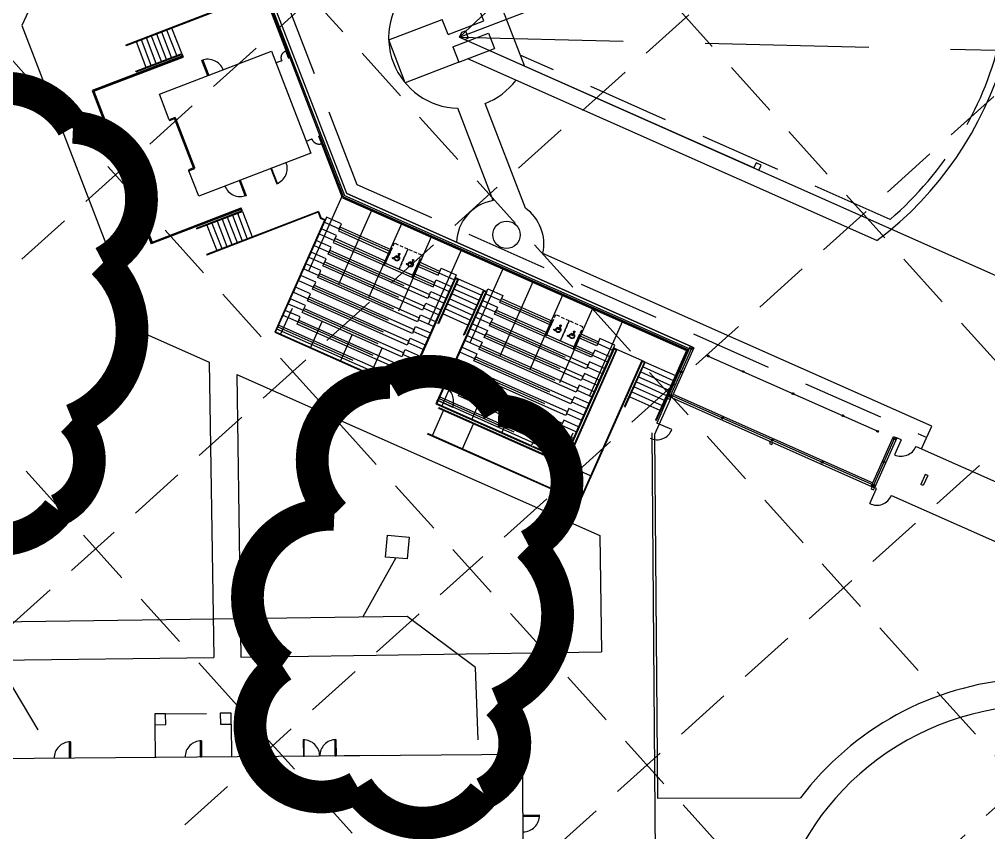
# Model space of a CAD drawing. Header units: inches. Extents: x 5194 to 8721, y 2249 to 5862.
# Drawn here: x 7343.6 to 7521.2, y 3776.1 to 3925.2 of the extents above; entities that cross this region are included whole.
import ezdxf

# ---------------------------------------------------------------- set-up
doc = ezdxf.new("R2010")
doc.units = ezdxf.units.IN
doc.header["$LTSCALE"] = 60
doc.header["$MEASUREMENT"] = 0
for name, pattern in [('03139 BASE$0$Dashed', [0.75, 0.5, -0.25]), ('03139 BASE$0$HIDDEN', [0.375, 0.25, -0.125]), ('03139 BASE$0$HIDDEN2', [0.1875, 0.125, -0.0625]), ('DASHED2', [0.375, 0.25, -0.125]), ('HIDDEN', [0.375, 0.25, -0.125])]:
    doc.linetypes.add(name, pattern=pattern)
for name, color, linetype in [('03139 BASE$0$A-CURB', 7, 'Continuous'), ('03139 BASE$0$A-Wall-Abov', 8, '03139 BASE$0$HIDDEN2'), ('03139 BASE$0$A1-FLOR-OUTLINE', 7, 'Continuous'), ('03139 BASE$0$A1HCSPACE', 8, '03139 BASE$0$HIDDEN'), ('03139 BASE$0$A1PRK-SYM', 7, 'Continuous'), ('03139 BASE$0$A1RISERS', 7, 'Continuous'), ('03139 BASE$0$A1SEATS', 8, 'Continuous'), ('03139 BASE$0$A2ROOF-DS', 7, '03139 BASE$0$HIDDEN'), ('03139 BASE$0$AS-FENCE', 7, 'FENCELINE1'), ('03139 BASE$0$AS-FIELD-LINE-BB', 253, '03139 BASE$0$Dashed'), ('03139 BASE$0$AS-GATE', 7, 'Continuous'), ('03139 BASE$0$AS-INFIELD', 8, 'Continuous'), ('03139 BASE$0$AS-SIDEWALK', 7, 'Continuous'), ('03139 BASE$0$AS-STRINGER', 7, '03139 BASE$0$HIDDEN'), ('03139 BASE$0$CCURB', 7, 'Continuous'), ('03139 BASE$0$CWALK', 7, 'Continuous'), ('03139 BASE$0$DOORSWINGS', 7, 'Continuous'), ('03139 BASE$0$DUGOUT', 7, 'Continuous'), ('03139 BASE$0$pinlet', 7, 'Continuous'), ('03139 BASE$0$STRUCTURAL', 8, 'Continuous'), ('03139 BASE$0$WALL', 7, 'Continuous'), ('BASE', 7, 'Continuous'), ('grid', 254, 'HIDDEN'), ('Pstm', 7, 'Continuous')]:
    doc.layers.add(name, color=color, linetype=linetype)
doc.linetypes.add('FENCELINE1', pattern='A,0.25,-0.1,[133,ltypeshp.shx,S=0.1,R=0,X=-0.1,Y=0],-0.1,1', length=1.45)

# ---------------------------------------------------------------- blocks, each defined once
blk = doc.blocks.new('03139 BASE$0$HANDISYM')
at = {"color": 0}
for p, q in [((0.19, 0.54), (0.18, 0.62)), ((0.25, 0.42), (0.2, 0.9)), ((0.57, 0.42), (0.25, 0.42)), ((0.28, 0.82), (0.3, 0.62)), ((0.54, 0.62), (0.3, 0.62)), ((0.54, 0.55), (0.3, 0.55)), ((0.3, 0.55), (0.31, 0.49)), ((0.61, 0.49), (0.31, 0.49)), ((0.54, 0.55), (0.54, 0.62)), ((0.7, 0.08), (0.57, 0.42)), ((0.61, 0.17), (0.58, 0.27)), ((0.74, 0.17), (0.61, 0.49)), ((0.87, 0.14), (0.7, 0.08)), ((0.84, 0.21), (0.74, 0.17)), ((0.87, 0.14), (0.84, 0.21))]:
    blk.add_line(p, q, dxfattribs=at)
for centre, radius, start, end in [((0.33, 0.33), 0.326, 116.1872, 332.1153), ((0.33, 0.33), 0.256, 122.4297, 347.4422), ((0.29, 0.91), 0.0887, 263.0201, 184.9956)]:
    blk.add_arc(centre, radius, start, end, dxfattribs=at)
blk = doc.blocks.new('03139 BASE$0$WBWC')
at = {"layer": '03139 BASE$0$A1SEATS', "linetype": '03139 BASE$0$HIDDEN2'}
for p, q in [((-33, 0), (0, 0)), ((-33, -48), (-33, 0)), ((0, 0), (0, -48)), ((0, -48), (-33, -48))]:
    blk.add_line(p, q, dxfattribs=at)
at = {"layer": '03139 BASE$0$A1PRK-SYM', "xscale": 18, "yscale": 18, "zscale": 18}
blk.add_blockref('03139 BASE$0$HANDISYM', (-25, -34), dxfattribs=at)

msp = doc.modelspace()

# ---------------------------------------------------------------- linework, layer by layer
at = {"layer": '03139 BASE$0$A-CURB'}
for points in [[(7500.64, 3839.19), (7500.29, 3839.34)], [(7503.37, 3837.94), (7545.99, 3819.04), (7550.05, 3828.18)]]:
    msp.add_lwpolyline(points, dxfattribs=at)
at = {"layer": '03139 BASE$0$A-Wall-Abov'}
for p, q in [((7370.4, 3797.91, 0.67), (7380.4, 3797.99, 0.67)), ((7368.42, 3795.89, 0.67), (7368.47, 3789.89, 0.67)), ((7382.42, 3796.01, 0.67), (7382.47, 3790.01, 0.67))]:
    msp.add_line(p, q, dxfattribs=at)
msp.add_lwpolyline([(7410.13, 3790.23), (7403.13, 3790.17)], dxfattribs=at)
at = {"layer": '03139 BASE$0$A1-FLOR-OUTLINE'}
msp.add_lwpolyline([(7369.26, 3911.45), (7389.8, 3919.35), (7396.98, 3900.69), (7376.45, 3892.79), (7374.65, 3897.45), (7375.74, 3897.87), (7372.15, 3907.2), (7371.06, 3906.79)], close=True, dxfattribs=at)
at = {"layer": '03139 BASE$0$A1-FLOR-OUTLINE', "elevation": 0.67}
for points in [[(7370.42, 3795.91), (7370.4, 3797.91), (7368.4, 3797.89), (7368.42, 3795.89)], [(7370.42, 3795.91), (7370.4, 3797.91), (7368.4, 3797.89), (7368.42, 3795.89)], [(7382.42, 3796.01), (7382.4, 3798.01), (7380.4, 3797.99), (7380.42, 3795.99)], [(7339.44, 3711.65), (7343.6, 3711.69), (7343.59, 3712.85), (7351.59, 3712.92), (7351.6, 3711.75), (7404.77, 3712.18), (7404.71, 3718.85), (7411.71, 3718.91), (7411.77, 3712.24), (7436.43, 3712.44), (7435.8, 3790.44), (7338.8, 3789.65)]]:
    msp.add_lwpolyline(points, close=True, dxfattribs=at)
at = {"layer": '03139 BASE$0$A1RISERS'}
for p, q in [((7383.54, 3928.31), (7363.12, 3920.46)), ((7383.7, 3928.24), (7363.17, 3920.34)), ((7388.63, 3929.34), (7392.97, 3918.05)), ((7388.77, 3929.34), (7393.09, 3918.1)), ((7403.01, 3892.68), (7388.9, 3929.33)), ((7372.43, 3918.55), (7370.63, 3923.21)), ((7373.36, 3918.9), (7371.56, 3923.57)), ((7367.76, 3916.75), (7365.97, 3921.42)), ((7368.69, 3917.11), (7366.9, 3921.78)), ((7369.63, 3917.47), (7367.83, 3922.13)), ((7370.56, 3917.83), (7368.76, 3922.49)), ((7371.49, 3918.19), (7369.7, 3922.85)), ((7363.17, 3920.34), (7363.12, 3920.46)), ((7366.83, 3916.39), (7365.03, 3921.06)), ((7373.39, 3918.47), (7356.94, 3912.14)), ((7373.44, 3918.35), (7357.11, 3912.07)), ((7357.27, 3912), (7373.6, 3918.28)), ((7364.96, 3915.67), (7373.36, 3918.9)), ((7365.01, 3915.56), (7373.29, 3918.74)), ((7373.29, 3918.74), (7373.44, 3918.35)), ((7373.36, 3918.9), (7373.6, 3918.28)), ((7392.97, 3918.05), (7393.21, 3918.14)), ((7392.97, 3918.05), (7393.21, 3918.14)), ((7365.01, 3915.56), (7364.96, 3915.67)), ((7356.94, 3912.14), (7367.77, 3884.02)), ((7357.11, 3912.07), (7367.84, 3884.18)), ((7357.27, 3912), (7367.91, 3884.34)), ((7398.47, 3903.78), (7398.7, 3903.87)), ((7398.47, 3903.78), (7398.7, 3903.87)), ((7402.81, 3892.49), (7398.47, 3903.78)), ((7402.91, 3892.59), (7398.58, 3903.83)), ((7402.81, 3892.49), (7465.83, 3864.5)), ((7402.91, 3892.59), (7466, 3864.56)), ((7403.01, 3892.68), (7466.05, 3864.67)), ((7384.22, 3890.34), (7367.77, 3884.02)), ((7384.17, 3890.46), (7367.84, 3884.18)), ((7367.91, 3884.34), (7384.24, 3890.62)), ((7376.04, 3886.89), (7384.32, 3890.07)), ((7376.08, 3886.77), (7384.48, 3890)), ((7398.41, 3890), (7377.88, 3882.1)), ((7398.34, 3889.84), (7377.92, 3881.99)), ((7382.62, 3889.28), (7384.41, 3884.62)), ((7383.55, 3889.64), (7385.34, 3884.98)), ((7384.32, 3890.07), (7384.17, 3890.46)), ((7384.48, 3890), (7384.24, 3890.62)), ((7384.48, 3890), (7386.28, 3885.33)), ((7398.34, 3889.84), (7398.79, 3888.67)), ((7398.41, 3890), (7398.89, 3888.77)), ((7377.95, 3887.49), (7379.75, 3882.82)), ((7378.88, 3887.85), (7380.68, 3883.18)), ((7379.82, 3888.21), (7381.61, 3883.54)), ((7380.75, 3888.56), (7382.54, 3883.9)), ((7381.68, 3888.92), (7383.48, 3884.26)), ((7399.5, 3888.36), (7390.39, 3867.83)), ((7399.8, 3888.72), (7390.55, 3867.89)), ((7399.5, 3888.36), (7398.79, 3888.67)), ((7399.67, 3888.42), (7398.89, 3888.77)), ((7376.04, 3886.89), (7376.08, 3886.77)), ((7377.88, 3882.1), (7377.92, 3881.99)), ((7410.59, 3880.37), (7411.54, 3882.51)), ((7410.64, 3880.49), (7411.59, 3882.62)), ((7415.67, 3878.26), (7410.64, 3880.49)), ((7415.67, 3878.26), (7410.64, 3880.49)), ((7416.57, 3880.27), (7415.62, 3878.14)), ((7415.65, 3878.22), (7416.7, 3880.58)), ((7416.62, 3880.39), (7415.67, 3878.26)), ((7410.49, 3880.15), (7415.52, 3877.91)), ((7423.43, 3877.86), (7414.31, 3857.34)), ((7423.49, 3877.7), (7414.38, 3857.17)), ((7423.87, 3877.53), (7420.27, 3869.42)), ((7424.04, 3877.59), (7420.39, 3869.37)), ((7424.04, 3877.59), (7423.43, 3877.86)), ((7423.87, 3877.53), (7423.49, 3877.7)), ((7428.61, 3875.56), (7424.04, 3877.59)), ((7429.05, 3875.23), (7419.93, 3854.7)), ((7429.22, 3875.29), (7420.1, 3854.77)), ((7427.8, 3873.73), (7423.23, 3875.76)), ((7428.2, 3874.65), (7423.63, 3876.68)), ((7428.61, 3875.56), (7424.95, 3867.34)), ((7428.67, 3875.4), (7425.07, 3867.29)), ((7428.61, 3875.56), (7429.22, 3875.29)), ((7428.67, 3875.4), (7429.05, 3875.23)), ((7426.98, 3871.91), (7422.42, 3873.94)), ((7427.39, 3872.82), (7422.82, 3874.85)), ((7426.17, 3870.08), (7421.6, 3872.11)), ((7426.58, 3870.99), (7422.01, 3873.02)), ((7425.77, 3869.16), (7421.2, 3871.19)), ((7390.55, 3867.89), (7414.31, 3857.34)), ((7420.39, 3869.37), (7420.27, 3869.42)), ((7440.19, 3867.36), (7441.14, 3869.49)), ((7390.39, 3867.83), (7414.38, 3857.17)), ((7425.07, 3867.29), (7424.95, 3867.34)), ((7440.04, 3867.02), (7445.07, 3864.79)), ((7445.22, 3865.13), (7440.19, 3867.36)), ((7445.22, 3865.13), (7440.19, 3867.36)), ((7446.12, 3867.15), (7445.17, 3865.01)), ((7445.2, 3865.09), (7446.25, 3867.45)), ((7446.17, 3867.26), (7445.22, 3865.13)), ((7452.48, 3864.96), (7443.37, 3844.43)), ((7452.55, 3864.79), (7443.43, 3844.27)), ((7452.93, 3864.62), (7443.64, 3843.72)), ((7453.09, 3864.68), (7443.7, 3843.55)), ((7453.09, 3864.68), (7452.48, 3864.96)), ((7453.09, 3864.68), (7452.48, 3864.96)), ((7452.93, 3864.62), (7452.55, 3864.79)), ((7457.66, 3862.65), (7453.09, 3864.68)), ((7465.83, 3864.5), (7460.15, 3851.7)), ((7466.05, 3864.67), (7460.26, 3851.65)), ((7457.66, 3862.65), (7446.24, 3836.95)), ((7458.27, 3862.38), (7457.66, 3862.65)), ((7458.27, 3862.38), (7457.66, 3862.65)), ((7457.73, 3862.49), (7446.31, 3836.79)), ((7454.5, 3854.21), (7458.11, 3862.32)), ((7454.62, 3854.16), (7458.27, 3862.38)), ((7458.11, 3862.32), (7457.73, 3862.49)), ((7457.87, 3861.47), (7463.39, 3859.01)), ((7458.27, 3862.38), (7463.8, 3859.93)), ((7457.05, 3859.64), (7462.58, 3857.19)), ((7457.46, 3860.56), (7462.99, 3858.1)), ((7456.24, 3857.81), (7461.77, 3855.36)), ((7456.65, 3858.73), (7462.18, 3856.27)), ((7455.43, 3855.99), (7460.96, 3853.53)), ((7455.84, 3856.9), (7461.36, 3854.44)), ((7419.93, 3854.7), (7443.43, 3844.27)), ((7420.1, 3854.77), (7437.45, 3847.06)), ((7420.4, 3853.9), (7420.45, 3854.02)), ((7420.4, 3853.9), (7443.7, 3843.55)), ((7420.45, 3854.02), (7443.64, 3843.72)), ((7454.5, 3854.21), (7454.62, 3854.16)), ((7419.28, 3848.93), (7421.31, 3853.5)), ((7424.77, 3846.49), (7426.8, 3851.06)), ((7460.15, 3851.7), (7460.26, 3851.65)), ((7418.32, 3849.22), (7446.31, 3836.79)), ((7418.37, 3849.33), (7446.24, 3836.95)), ((7437.69, 3846.95), (7443.37, 3844.43)), ((7443.7, 3843.55), (7441.67, 3838.98)), ((7448.27, 3841.52), (7443.7, 3843.55))]:
    msp.add_line(p, q, dxfattribs=at)
at = {"layer": '03139 BASE$0$A1RISERS', "linetype": '03139 BASE$0$HIDDEN'}
for p, q in [((7402.22, 3886.78), (7411.59, 3882.62)), ((7401.28, 3884.65), (7410.64, 3880.49)), ((7400.33, 3882.52), (7418.61, 3874.4)), ((7399.38, 3880.38), (7417.66, 3872.26)), ((7416.62, 3880.39), (7420.5, 3878.66)), ((7398.44, 3878.25), (7416.71, 3870.13)), ((7415.67, 3878.26), (7419.55, 3876.53)), ((7397.49, 3876.12), (7415.77, 3868)), ((7396.54, 3873.99), (7414.82, 3865.87)), ((7431.77, 3873.65), (7441.14, 3869.49)), ((7395.59, 3871.86), (7413.87, 3863.74)), ((7430.83, 3871.52), (7440.19, 3867.36)), ((7394.65, 3869.72), (7412.92, 3861.6)), ((7390.96, 3868.81), (7414.72, 3858.25)), ((7429.88, 3869.39), (7447.66, 3861.49)), ((7428.93, 3867.26), (7446.71, 3859.36)), ((7446.17, 3867.26), (7449.56, 3865.75)), ((7427.98, 3865.13), (7445.77, 3857.23)), ((7445.22, 3865.13), (7448.61, 3863.62)), ((7427.04, 3862.99), (7444.82, 3855.09)), ((7426.09, 3860.86), (7443.87, 3852.96)), ((7425.14, 3858.73), (7442.92, 3850.83)), ((7420.51, 3855.68), (7443.77, 3845.35)), ((7424.19, 3856.6), (7441.98, 3848.7))]:
    msp.add_line(p, q, dxfattribs=at)
at = {"layer": '03139 BASE$0$A1RISERS', "flags": 128}
for points in [[(7399.89, 3888.91), (7399.48, 3888), (7402.22, 3886.78), (7402.63, 3887.7)], [(7398.94, 3886.78), (7398.54, 3885.87), (7401.28, 3884.65), (7401.68, 3885.56)], [(7397.99, 3884.65), (7397.59, 3883.74), (7400.33, 3882.52), (7400.74, 3883.43)], [(7397.05, 3882.52), (7396.64, 3881.6), (7399.38, 3880.38), (7399.79, 3881.3)], [(7396.1, 3880.38), (7395.69, 3879.47), (7398.44, 3878.25), (7398.84, 3879.17)], [(7423.65, 3878.36), (7423.24, 3877.44), (7420.5, 3878.66), (7420.91, 3879.58)], [(7395.15, 3878.25), (7394.75, 3877.34), (7397.49, 3876.12), (7397.89, 3877.03)], [(7422.7, 3876.23), (7422.3, 3875.31), (7419.55, 3876.53), (7419.96, 3877.44)], [(7394.21, 3876.12), (7393.8, 3875.21), (7396.54, 3873.99), (7396.95, 3874.9)], [(7421.76, 3874.09), (7421.35, 3873.18), (7418.61, 3874.4), (7419.01, 3875.31)], [(7432.18, 3874.57), (7431.77, 3873.65), (7429.03, 3874.87), (7429.44, 3875.79)], [(7393.26, 3873.99), (7392.85, 3873.07), (7395.59, 3871.86), (7396, 3872.77)], [(7420.81, 3871.96), (7420.4, 3871.05), (7417.66, 3872.26), (7418.07, 3873.18)], [(7431.23, 3872.44), (7430.83, 3871.52), (7428.08, 3872.74), (7428.49, 3873.65)], [(7392.31, 3871.85), (7391.9, 3870.94), (7394.65, 3869.72), (7395.05, 3870.64)], [(7430.28, 3870.3), (7429.88, 3869.39), (7427.14, 3870.61), (7427.54, 3871.52)], [(7419.86, 3869.83), (7419.45, 3868.91), (7416.71, 3870.13), (7417.12, 3871.05)], [(7418.91, 3867.7), (7418.51, 3866.78), (7415.77, 3868), (7416.17, 3868.91)], [(7429.34, 3868.17), (7428.93, 3867.26), (7426.19, 3868.48), (7426.6, 3869.39)], [(7417.97, 3865.56), (7417.56, 3864.65), (7414.82, 3865.87), (7415.22, 3866.78)], [(7428.39, 3866.04), (7427.98, 3865.13), (7425.24, 3866.34), (7425.65, 3867.26)], [(7449.96, 3866.67), (7449.56, 3865.75), (7452.3, 3864.54), (7452.7, 3865.45)], [(7417.02, 3863.43), (7416.61, 3862.52), (7413.87, 3863.74), (7414.28, 3864.65)], [(7427.44, 3863.91), (7427.04, 3862.99), (7424.3, 3864.21), (7424.7, 3865.12)], [(7449.01, 3864.54), (7448.61, 3863.62), (7451.35, 3862.4), (7451.76, 3863.32)], [(7416.07, 3861.3), (7415.67, 3860.38), (7412.92, 3861.6), (7413.33, 3862.52)], [(7426.5, 3861.77), (7426.09, 3860.86), (7423.35, 3862.08), (7423.75, 3862.99)], [(7425.55, 3859.64), (7425.14, 3858.73), (7422.4, 3859.95), (7422.81, 3860.86)], [(7448.07, 3862.4), (7447.66, 3861.49), (7450.4, 3860.27), (7450.81, 3861.19)], [(7447.12, 3860.27), (7446.71, 3859.36), (7449.46, 3858.14), (7449.86, 3859.05)], [(7424.6, 3857.51), (7424.19, 3856.6), (7421.45, 3857.81), (7421.86, 3858.73)], [(7446.17, 3858.14), (7445.77, 3857.23), (7448.51, 3856.01), (7448.91, 3856.92)], [(7445.23, 3856.01), (7444.82, 3855.09), (7447.56, 3853.87), (7447.97, 3854.79)], [(7444.28, 3853.87), (7443.87, 3852.96), (7446.61, 3851.74), (7447.02, 3852.66)], [(7443.33, 3851.74), (7442.92, 3850.83), (7445.67, 3849.61), (7446.07, 3850.52)], [(7442.38, 3849.61), (7441.98, 3848.7), (7444.72, 3847.48), (7445.12, 3848.39)]]:
    msp.add_lwpolyline(points, close=True, dxfattribs=at)
at = {"layer": '03139 BASE$0$A1SEATS', "flags": 128}
for points in [[(7402.38, 3887.12), (7402.06, 3886.4), (7411.42, 3882.24), (7411.74, 3882.96)], [(7401.43, 3884.99), (7401.11, 3884.27), (7410.47, 3880.11), (7410.8, 3880.83)], [(7418.76, 3874.74), (7418.44, 3874.02), (7400.16, 3882.14), (7400.48, 3882.86)], [(7417.81, 3872.61), (7417.49, 3871.88), (7399.21, 3880), (7399.54, 3880.73)], [(7416.77, 3880.73), (7416.45, 3880.01), (7420.33, 3878.28), (7420.65, 3879)], [(7416.87, 3870.48), (7416.54, 3869.75), (7398.27, 3877.87), (7398.59, 3878.6)], [(7415.82, 3878.6), (7415.5, 3877.87), (7419.39, 3876.15), (7419.71, 3876.87)], [(7415.92, 3868.34), (7415.6, 3867.62), (7397.32, 3875.74), (7397.64, 3876.46)], [(7414.97, 3866.21), (7414.65, 3865.49), (7396.37, 3873.61), (7396.69, 3874.33)], [(7414.02, 3864.08), (7413.7, 3863.35), (7395.42, 3871.47), (7395.75, 3872.2)], [(7413.08, 3861.95), (7412.75, 3861.22), (7394.48, 3869.34), (7394.8, 3870.07)], [(7447.81, 3861.83), (7447.49, 3861.11), (7429.71, 3869.01), (7430.03, 3869.73)], [(7414.87, 3858.6), (7414.55, 3857.87), (7390.79, 3868.43), (7391.11, 3869.15)], [(7446.87, 3859.7), (7446.54, 3858.98), (7428.76, 3866.88), (7429.08, 3867.6)], [(7449.71, 3866.1), (7449.39, 3865.37), (7446, 3866.88), (7446.32, 3867.6)], [(7445.92, 3857.57), (7445.6, 3856.84), (7427.81, 3864.74), (7428.14, 3865.47)], [(7448.76, 3863.96), (7448.44, 3863.24), (7445.05, 3864.75), (7445.37, 3865.47)], [(7444.97, 3855.44), (7444.65, 3854.71), (7426.87, 3862.61), (7427.19, 3863.34)], [(7444.02, 3853.3), (7443.7, 3852.58), (7425.92, 3860.48), (7426.24, 3861.2)], [(7443.08, 3851.17), (7442.76, 3850.45), (7424.97, 3858.35), (7425.29, 3859.07)], [(7443.92, 3845.69), (7443.6, 3844.96), (7420.34, 3855.3), (7420.66, 3856.02)], [(7442.13, 3849.04), (7441.81, 3848.31), (7424.03, 3856.21), (7424.35, 3856.94)]]:
    msp.add_lwpolyline(points, close=True, dxfattribs=at)
at = {"layer": '03139 BASE$0$A1SEATS'}
for points in [[(7431.6, 3873.27), (7431.93, 3874), (7441.29, 3869.84), (7440.97, 3869.11)], [(7430.66, 3871.14), (7430.98, 3871.86), (7440.34, 3867.7), (7440.02, 3866.98)]]:
    msp.add_lwpolyline(points, close=True, dxfattribs=at)
at = {"layer": '03139 BASE$0$A1SEATS', "flags": 128}
for points in [[(7446.32, 3867.6), (7449.71, 3866.1)], [(7445.37, 3865.47), (7448.76, 3863.96)]]:
    msp.add_lwpolyline(points, dxfattribs=at)
at = {"layer": '03139 BASE$0$A2ROOF-DS'}
for points in [[(7462.98, 3855.92), (7462.52, 3856.12), (7462.35, 3855.74), (7462.81, 3855.54)], [(7481.63, 3847.63), (7481.18, 3847.83), (7481.01, 3847.45), (7481.47, 3847.25)], [(7500.29, 3839.34), (7499.84, 3839.54), (7499.67, 3839.16), (7500.12, 3838.96)]]:
    msp.add_lwpolyline(points, close=True, dxfattribs=at)
at = {"layer": '03139 BASE$0$AS-FENCE', "ltscale": 0.25}
for p, q in [((7403.2, 3892.87), (7389.17, 3929.33)), ((7466.38, 3864.8), (7403.2, 3892.87)), ((7462.35, 3855.74), (7460.38, 3851.19)), ((7462.35, 3855.74), (7462.19, 3855.4)), ((7459.46, 3849.37), (7460.11, 3769.45)), ((7507.89, 3846.9), (7565.89, 3821.14))]:
    msp.add_line(p, q, dxfattribs=at)
at = {"layer": '03139 BASE$0$AS-FENCE', "linetype": 'Continuous', "ltscale": 0.25}
for p, q in [((7463.13, 3849.99), (7460.37, 3851.19)), ((7505.15, 3848.12), (7503.93, 3845.38)), ((7499.4, 3836.45), (7500.64, 3839.19))]:
    msp.add_line(p, q, dxfattribs=at)
at = {"layer": '03139 BASE$0$AS-FENCE', "ltscale": 0.25}
for points in [[(7391.61, 3917.6), (7390.62, 3917.21)], [(7397.15, 3903.21), (7396.16, 3902.83)]]:
    msp.add_lwpolyline(points, dxfattribs=at)
at = {"layer": '03139 BASE$0$AS-FENCE', "linetype": 'Continuous', "ltscale": 0.25}
for centre, radius, start, end in [((7460.46, 3850.98), 2.84, 243.1745, 339.8014), ((7505.15, 3848.12), 3, 246.0463, 336.0873), ((7500.72, 3838.97), 2.84, 242.2912, 338.9181)]:
    msp.add_arc(centre, radius, start, end, dxfattribs=at)
at = {"layer": '03139 BASE$0$AS-FIELD-LINE-BB'}
for q in [(7573.13, 4062.98), (7630.22, 3916.92)]:
    msp.add_line((7424.26, 3921.9), q, dxfattribs=at)
at = {"layer": '03139 BASE$0$AS-FIELD-LINE-BB', "linetype": 'Continuous'}
msp.add_line((7424.26, 3921.9), (7621.19, 3997.67), dxfattribs=at)
at = {"layer": '03139 BASE$0$AS-GATE', "linetype": '03139 BASE$0$HIDDEN2'}
for p, q in [((7392.91, 3918.16), (7392.43, 3919.41)), ((7398.49, 3903.66), (7398.97, 3902.41))]:
    msp.add_line(p, q, dxfattribs=at)
for points in [[(7414.36, 3857.91), (7411.85, 3859.03, -0.350199), (7415.81, 3860.55, -0.350199)], [(7421.48, 3858.03, -0.350199), (7423, 3854.07), (7420.49, 3855.19)]]:
    msp.add_lwpolyline(points, format="xyb", dxfattribs=at)
for centre, radius in [((7391.61, 3917.6), 0.0625), ((7393.01, 3918.13), 0.0625), ((7398.55, 3903.75), 0.0625), ((7397.15, 3903.21), 0.0625), ((7414.59, 3857.81), 0.0833), ((7420.26, 3855.29), 0.0833)]:
    msp.add_circle(centre, radius, dxfattribs=at)
at = {"layer": '03139 BASE$0$AS-GATE', "linetype": '03139 BASE$0$HIDDEN2', "extrusion": (0, 0, -1)}
msp.add_ellipse((7392.91, 3918.16), major_axis=(0.07, 1.33), ratio=1, start_param=4.293811, end_param=5.8944, dxfattribs=at)
at = {"layer": '03139 BASE$0$AS-GATE', "linetype": '03139 BASE$0$HIDDEN2'}
msp.add_ellipse((7398.49, 3903.66), major_axis=(0.943, -0.942), ratio=1, start_param=4.293811, end_param=5.8944, dxfattribs=at)
at = {"layer": '03139 BASE$0$AS-INFIELD', "linetype": 'Continuous'}
for p, q in [((7429.54, 3933.78), (7436.14, 3916.62)), ((7425.18, 3921.49), (7424.26, 3921.9)), ((7478.18, 3897.95), (7429.7, 3919.48)), ((7500.73, 3884.65), (7425.74, 3917.96)), ((7430.43, 3891.96), (7423.91, 3908.91)), ((7436.31, 3890.59), (7428.93, 3909.77)), ((7478.59, 3898.86), (7478.18, 3897.95)), ((7479.5, 3898.45), (7478.59, 3898.86)), ((7479.1, 3897.54), (7479.5, 3898.45)), ((7478.18, 3897.95), (7479.1, 3897.54)), ((7510.78, 3850.64), (7439.5, 3882.3))]:
    msp.add_line(p, q, dxfattribs=at)
at = {"layer": '03139 BASE$0$AS-INFIELD'}
for p, q in [((7428.69, 3924.9), (7427.61, 3927.7)), ((7411.27, 3921.41), (7421.08, 3925.19)), ((7422.16, 3922.39), (7421.08, 3925.19)), ((7422.16, 3922.39), (7428.69, 3924.9)), ((7424.67, 3922.82), (7425.33, 3923.07)), ((7425.33, 3923.07), (7425.84, 3921.75)), ((7414.3, 3913.56), (7411.28, 3921.41)), ((7423.02, 3920.13), (7429.56, 3922.64)), ((7424.26, 3921.9), (7424.67, 3922.82)), ((7424.26, 3921.9), (7607.04, 3840.7)), ((7425.18, 3921.49), (7425.84, 3921.75)), ((7429.56, 3922.64), (7430.63, 3919.84)), ((7423.02, 3920.13), (7424.1, 3917.33)), ((7424.1, 3917.33), (7430.63, 3919.84)), ((7424.1, 3917.33), (7414.29, 3913.56)), ((7509.57, 3841.76), (7508.76, 3839.93)), ((7510.03, 3841.55), (7509.22, 3839.73)), ((7510.03, 3841.55), (7509.57, 3841.76)), ((7509.22, 3839.73), (7508.76, 3839.93))]:
    msp.add_line(p, q, dxfattribs=at)
at = {"layer": '03139 BASE$0$AS-INFIELD', "linetype": 'Continuous'}
msp.add_lwpolyline([(7508.92, 3846.45), (7510.78, 3850.64)], dxfattribs=at)
at = {"layer": '03139 BASE$0$AS-INFIELD'}
msp.add_circle((7432.84, 3885.69), 2.5, dxfattribs=at)
for centre, radius, start, end in [((7461.89, 3936.38), 64.68, 306.8971, 95.196), ((7431.69, 3884.06), 8, 99.1117, 178.2098), ((7431.69, 3884.06), 8, 347.33, 54.7627)]:
    msp.add_arc(centre, radius, start, end, dxfattribs=at)
at = {"layer": '03139 BASE$0$AS-INFIELD', "linetype": 'Continuous'}
for start, end in [(133.6662, 268.4265), (291.0463, 322.704)]:
    msp.add_arc((7424.26, 3921.9), 13, start, end, dxfattribs=at)
at = {"layer": '03139 BASE$0$AS-SIDEWALK'}
for p, q in [((7403.59, 3893.24), (7389.71, 3929.31)), ((7466.58, 3865.26), (7403.59, 3893.24)), ((7403.59, 3893.24), (7466.58, 3865.26))]:
    msp.add_line(p, q, dxfattribs=at)
msp.add_lwpolyline([(7505.15, 3848.12), (7504.35, 3848.48)], dxfattribs=at)
at = {"layer": '03139 BASE$0$AS-STRINGER'}
for p, q in [((7402.68, 3892.74), (7391.47, 3867.49)), ((7408.16, 3890.3), (7396.95, 3865.05)), ((7413.65, 3887.86), (7402.43, 3862.62)), ((7413.65, 3887.86), (7402.43, 3862.62)), ((7419.13, 3885.43), (7407.91, 3860.18)), ((7424.61, 3882.99), (7413.4, 3857.74)), ((7432.23, 3879.61), (7421.01, 3854.36)), ((7437.71, 3877.17), (7426.5, 3851.93)), ((7443.2, 3874.74), (7431.98, 3849.49)), ((7448.68, 3872.3), (7437.46, 3847.05)), ((7448.68, 3872.3), (7437.46, 3847.05)), ((7454.12, 3869.88), (7442.91, 3844.63))]:
    msp.add_line(p, q, dxfattribs=at)
at = {"layer": '03139 BASE$0$CCURB'}
msp.add_arc((7530.69, 3749.43), 50, 45.3021, 350.8963, dxfattribs=at)
at = {"layer": '03139 BASE$0$CWALK'}
for p, q in [((7382.46, 4008.62), (7344.06, 3924.06)), ((7382.46, 4008.62), (7344.06, 3924.06)), ((7344.06, 3924.06), (7365.47, 3868.4)), ((7365.61, 3868.03), (7378.4, 3862.35)), ((7383.43, 3860.11), (7449.96, 3830.56)), ((7383.43, 3860.11), (7449.96, 3830.56)), ((7384.2, 3808.29), (7450.28, 3809.26)), ((7338.3, 3807.69), (7379.2, 3808.23))]:
    msp.add_line(p, q, dxfattribs=at)
at = {"layer": '03139 BASE$0$CWALK', "ltscale": 100}
msp.add_line((7460.5, 3782.43), (7486.72, 3782.47), dxfattribs=at)
at = {"layer": '03139 BASE$0$CWALK'}
for points in [[(7378.4, 3862.35), (7379.2, 3808.22)], [(7383.43, 3860.11), (7384.2, 3808.29)], [(7462.81, 3855.54), (7459.96, 3849.12), (7460.5, 3782.43)], [(7449.96, 3830.56), (7450.28, 3809.26)]]:
    msp.add_lwpolyline(points, dxfattribs=at)
msp.add_arc((7530.69, 3749.43), 55, 45.3021, 143.0802, dxfattribs=at)
at = {"layer": '03139 BASE$0$DOORSWINGS'}
for points in [[(7377.05, 3917.66), (7377.21, 3917.72), (7378.29, 3914.92), (7378.13, 3914.86)], [(7371.06, 3906.79), (7371.12, 3906.63), (7372.21, 3907.05), (7372.15, 3907.2)], [(7375.68, 3898.03), (7375.52, 3897.97), (7372.05, 3906.99), (7372.21, 3907.05)], [(7374.59, 3897.61), (7374.65, 3897.45), (7375.74, 3897.87), (7375.68, 3898.03)], [(7390.75, 3895.07), (7390.9, 3895.13), (7389.82, 3897.93), (7389.67, 3897.87)], [(7385.15, 3892.92), (7384.99, 3892.86), (7383.91, 3895.66), (7384.07, 3895.72)], [(7376.78, 3792.96), (7376.94, 3792.96), (7376.97, 3789.96), (7376.8, 3789.96)], [(7395.78, 3793.11), (7395.61, 3793.11), (7395.63, 3790.11), (7395.8, 3790.11)], [(7401.44, 3793.16), (7401.61, 3793.16), (7401.63, 3790.16), (7401.47, 3790.16)]]:
    msp.add_lwpolyline(points, close=True, dxfattribs=at)
at = {"layer": '03139 BASE$0$DOORSWINGS', "elevation": 0.67}
for points in [[(7352.78, 3792.76), (7352.94, 3792.77), (7352.97, 3789.77), (7352.8, 3789.76)], [(7438.89, 3779.13), (7438.89, 3779.3), (7435.89, 3779.27), (7435.89, 3779.11)]]:
    msp.add_lwpolyline(points, close=True, dxfattribs=at)
at = {"layer": '03139 BASE$0$DOORSWINGS'}
for centre, radius, start, end in [((7378.13, 3914.87), 3, 20.9838, 111.156), ((7389.68, 3897.87), 3, 290.9367, 21.1089), ((7384.06, 3895.71), 3, 200.9838, 291.156), ((7352.95, 3789.78, 0.67), 2.98, 90.1023, 180.8286), ((7376.95, 3789.98), 2.98, 90.1023, 180.8286), ((7395.65, 3790.13), 2.98, 0.1023, 90.8286), ((7401.61, 3790.18), 2.98, 90.1023, 180.8286), ((7435.91, 3779.25, 0.67), 2.98, 270.1023, 0.8286)]:
    msp.add_arc(centre, radius, start, end, dxfattribs=at)
at = {"layer": '03139 BASE$0$DUGOUT'}
for p, q in [((7462.96, 3856.29), (7466.75, 3864.82)), ((7469.79, 3863.47), (7500.88, 3849.68)), ((7500.12, 3839.78), (7462.96, 3856.29)), ((7503.91, 3848.31), (7500.12, 3839.78))]:
    msp.add_line(p, q, dxfattribs=at)
at = {"layer": '03139 BASE$0$DUGOUT', "linetype": '03139 BASE$0$HIDDEN'}
for p, q in [((7463.13, 3855.85), (7463.4, 3856.46)), ((7499.68, 3839.61), (7499.96, 3840.24))]:
    msp.add_line(p, q, dxfattribs=at)
at = {"layer": '03139 BASE$0$pinlet', "color": 5}
msp.add_lwpolyline([(7411.05, 3830.62), (7415.04, 3830.26), (7414.68, 3826.28), (7410.69, 3826.64)], close=True, dxfattribs=at)
at = {"layer": '03139 BASE$0$STRUCTURAL', "flags": 128}
for points in [[(7466.72, 3864.97), (7466.88, 3864.9, -0.414214), (7466.9, 3864.84), (7466.83, 3864.69, -0.414214), (7466.77, 3864.67), (7466.62, 3864.74, -0.414214), (7466.6, 3864.79), (7466.67, 3864.95, -0.414214), (7466.72, 3864.97)], [(7466.71, 3864.95), (7466.87, 3864.88, -0.414214), (7466.88, 3864.85), (7466.81, 3864.7, -0.414214), (7466.78, 3864.69), (7466.63, 3864.76, -0.414214), (7466.62, 3864.78), (7466.69, 3864.94, -0.414214), (7466.71, 3864.95)], [(7469.77, 3863.61), (7469.92, 3863.55, -0.414214), (7469.94, 3863.49), (7469.88, 3863.34, -0.414214), (7469.82, 3863.32), (7469.67, 3863.39, -0.414214), (7469.65, 3863.44), (7469.71, 3863.59, -0.414214), (7469.77, 3863.61)], [(7469.76, 3863.59), (7469.91, 3863.53, -0.414214), (7469.92, 3863.5), (7469.86, 3863.35, -0.414214), (7469.83, 3863.34), (7469.68, 3863.4, -0.414214), (7469.67, 3863.43), (7469.73, 3863.58, -0.414214), (7469.76, 3863.59)], [(7476.18, 3860.79), (7476.33, 3860.73, -0.414214), (7476.35, 3860.67), (7476.28, 3860.52, -0.414214), (7476.23, 3860.5), (7476.07, 3860.56, -0.414214), (7476.05, 3860.62), (7476.12, 3860.77, -0.414214), (7476.18, 3860.79)], [(7476.17, 3860.77), (7476.32, 3860.71, -0.414214), (7476.33, 3860.68), (7476.26, 3860.53, -0.414214), (7476.24, 3860.52), (7476.08, 3860.58, -0.414214), (7476.07, 3860.61), (7476.14, 3860.76, -0.414214), (7476.17, 3860.77)], [(7464.83, 3860.7), (7464.98, 3860.63, -0.414214), (7465, 3860.58), (7464.93, 3860.43, -0.414214), (7464.88, 3860.41), (7464.73, 3860.47, -0.414214), (7464.71, 3860.53), (7464.77, 3860.68, -0.414214), (7464.83, 3860.7)], [(7464.82, 3860.68), (7464.97, 3860.62, -0.414214), (7464.98, 3860.59), (7464.92, 3860.44, -0.414214), (7464.89, 3860.42), (7464.74, 3860.49, -0.414214), (7464.72, 3860.52), (7464.79, 3860.67, -0.414214), (7464.82, 3860.68)], [(7462.93, 3856.44), (7463.09, 3856.37, -0.414214), (7463.11, 3856.31), (7463.04, 3856.16, -0.414214), (7462.98, 3856.14), (7462.83, 3856.21, -0.414214), (7462.81, 3856.26), (7462.88, 3856.42, -0.414214), (7462.93, 3856.44)], [(7462.93, 3856.42), (7463.08, 3856.35, -0.414214), (7463.09, 3856.32), (7463.02, 3856.17, -0.414214), (7462.99, 3856.16), (7462.84, 3856.23, -0.414214), (7462.83, 3856.26), (7462.9, 3856.41, -0.414214), (7462.93, 3856.42)], [(7485.31, 3856.73), (7485.47, 3856.67, -0.414214), (7485.49, 3856.61), (7485.42, 3856.46, -0.414214), (7485.37, 3856.44), (7485.21, 3856.5, -0.414214), (7485.19, 3856.56), (7485.26, 3856.71, -0.414214), (7485.31, 3856.73)], [(7485.31, 3856.71), (7485.46, 3856.65, -0.414214), (7485.47, 3856.62), (7485.4, 3856.47, -0.414214), (7485.37, 3856.46), (7485.22, 3856.52, -0.414214), (7485.21, 3856.55), (7485.28, 3856.7, -0.414214), (7485.31, 3856.71)], [(7472.39, 3852.26), (7472.54, 3852.2, -0.414214), (7472.56, 3852.14), (7472.49, 3851.99, -0.414214), (7472.44, 3851.97), (7472.29, 3852.04, -0.414214), (7472.26, 3852.09), (7472.33, 3852.24, -0.414214), (7472.39, 3852.26)], [(7472.38, 3852.24), (7472.53, 3852.18, -0.414214), (7472.54, 3852.15), (7472.47, 3852, -0.414214), (7472.45, 3851.99), (7472.29, 3852.05, -0.414214), (7472.28, 3852.08), (7472.35, 3852.23, -0.414214), (7472.38, 3852.24)], [(7494.45, 3852.67), (7494.61, 3852.61, -0.414214), (7494.63, 3852.55), (7494.56, 3852.4, -0.414214), (7494.5, 3852.38), (7494.35, 3852.44, -0.414214), (7494.33, 3852.5), (7494.4, 3852.65, -0.414214), (7494.45, 3852.67)], [(7494.44, 3852.65), (7494.6, 3852.59, -0.414214), (7494.61, 3852.56), (7494.54, 3852.41, -0.414214), (7494.51, 3852.4), (7494.36, 3852.46, -0.414214), (7494.35, 3852.49), (7494.42, 3852.64, -0.414214), (7494.44, 3852.65)], [(7500.85, 3849.83), (7501, 3849.76, -0.414214), (7501.02, 3849.71), (7500.96, 3849.56, -0.414214), (7500.9, 3849.54), (7500.75, 3849.6, -0.414214), (7500.73, 3849.66), (7500.8, 3849.81, -0.414214), (7500.85, 3849.83)], [(7500.84, 3849.81), (7500.99, 3849.74, -0.414214), (7501, 3849.72), (7500.94, 3849.56, -0.414214), (7500.91, 3849.55), (7500.76, 3849.62, -0.414214), (7500.75, 3849.65), (7500.81, 3849.8, -0.414214), (7500.84, 3849.81)], [(7503.89, 3848.45), (7504.04, 3848.39, -0.414214), (7504.06, 3848.33), (7503.99, 3848.18, -0.414214), (7503.94, 3848.16), (7503.78, 3848.23, -0.414214), (7503.76, 3848.28), (7503.83, 3848.43, -0.414214), (7503.89, 3848.45)], [(7503.88, 3848.44), (7504.03, 3848.37, -0.414214), (7504.04, 3848.34), (7503.97, 3848.19, -0.414214), (7503.95, 3848.18), (7503.79, 3848.24, -0.414214), (7503.78, 3848.27), (7503.85, 3848.42, -0.414214), (7503.88, 3848.44)], [(7481.53, 3848.2), (7481.68, 3848.14, -0.414214), (7481.7, 3848.08), (7481.63, 3847.93, -0.414214), (7481.58, 3847.91), (7481.42, 3847.98, -0.414214), (7481.4, 3848.03), (7481.47, 3848.18, -0.414214), (7481.53, 3848.2)], [(7481.52, 3848.18), (7481.67, 3848.12, -0.414214), (7481.68, 3848.09), (7481.61, 3847.94, -0.414214), (7481.58, 3847.93), (7481.43, 3847.99, -0.414214), (7481.42, 3848.02), (7481.49, 3848.17, -0.414214), (7481.52, 3848.18)], [(7490.66, 3844.14), (7490.82, 3844.08, -0.414214), (7490.84, 3844.02), (7490.77, 3843.87, -0.414214), (7490.71, 3843.85), (7490.56, 3843.92, -0.414214), (7490.54, 3843.97), (7490.61, 3844.12, -0.414214), (7490.66, 3844.14)], [(7490.66, 3844.12), (7490.81, 3844.06, -0.414214), (7490.82, 3844.03), (7490.75, 3843.88, -0.414214), (7490.72, 3843.87), (7490.57, 3843.93, -0.414214), (7490.56, 3843.96), (7490.63, 3844.11, -0.414214), (7490.66, 3844.12)], [(7501.99, 3844.19), (7502.14, 3844.12, -0.414214), (7502.17, 3844.07), (7502.1, 3843.91, -0.414214), (7502.04, 3843.89), (7501.89, 3843.96, -0.414214), (7501.87, 3844.02), (7501.94, 3844.17, -0.414214), (7501.99, 3844.19)], [(7501.98, 3844.17), (7502.14, 3844.1, -0.414214), (7502.15, 3844.08), (7502.08, 3843.92, -0.414214), (7502.05, 3843.91), (7501.9, 3843.98, -0.414214), (7501.89, 3844.01), (7501.96, 3844.16, -0.414214), (7501.98, 3844.17)], [(7500.1, 3839.92), (7500.25, 3839.86, -0.414214), (7500.27, 3839.8), (7500.2, 3839.65, -0.414214), (7500.15, 3839.63), (7500, 3839.7, -0.414214), (7499.97, 3839.75), (7500.04, 3839.9, -0.414214), (7500.1, 3839.92)], [(7500.09, 3839.91), (7500.24, 3839.84, -0.414214), (7500.25, 3839.81), (7500.18, 3839.66, -0.414214), (7500.16, 3839.65), (7500, 3839.72, -0.414214), (7499.99, 3839.74), (7500.06, 3839.9, -0.414214), (7500.09, 3839.91)]]:
    msp.add_lwpolyline(points, format="xyb", close=True, dxfattribs=at)
at = {"layer": '03139 BASE$0$WALL'}
for p, q in [((7462.52, 3856.12), (7466.58, 3865.26)), ((7467.19, 3864.99), (7463.4, 3856.46)), ((7467.19, 3864.99), (7466.58, 3865.26)), ((7462.52, 3856.12), (7500.29, 3839.34)), ((7463.4, 3856.46), (7499.95, 3840.22)), ((7499.96, 3840.24), (7503.74, 3848.75)), ((7504.35, 3848.48), (7500.29, 3839.34)), ((7503.74, 3848.75), (7504.35, 3848.48))]:
    msp.add_line(p, q, dxfattribs=at)
at = {"layer": 'BASE', "color": 170, "const_width": 6}
for points in [[(7358.95, 3880.61, 0.520567), (7358.95, 3880.61, 0.765195), (7353.42, 3905.4, 0.417879), (7333.52, 3910.56, 0.6649), (7323.35, 3886.38, 0.744833), (7313.83, 3858.63, 0.975642), (7327.63, 3836.36, 0.520567), (7350.72, 3835.23, 0.520567), (7353.31, 3851.72, 0.540264), (7358.95, 3880.61)], [(7436.91, 3828.7, 0.520567), (7436.91, 3828.7, 0.765195), (7431.37, 3853.49, 0.417879), (7411.48, 3858.65, 0.6649), (7401.31, 3834.47, 0.744833), (7391.78, 3806.72, 0.975642), (7405.58, 3784.45, 0.520567), (7428.67, 3783.32, 0.520567), (7431.27, 3799.81, 0.540264), (7436.91, 3828.7)]]:
    msp.add_lwpolyline(points, format="xyb", close=True, dxfattribs=at)
at = {"layer": 'grid', "color": 252, "linetype": 'HIDDEN', "lineweight": 0, "ltscale": 0.7}
for p, q in [((6167.05, 5367.53), (8180.04, 3132.47)), ((6131, 5335.07), (8143.99, 3100)), ((6094.95, 5302.6), (8107.94, 3067.54)), ((6058.91, 5270.13), (8071.89, 3035.07)), ((7901.93, 4383.68), (6640.04, 3247.18)), ((7934.4, 4347.64), (6672.51, 3211.13)), ((7966.87, 4311.59), (6704.98, 3175.08)), ((7999.33, 4275.54), (6737.45, 3139.03)), ((8031.8, 4239.49), (6769.91, 3102.98))]:
    msp.add_line(p, q, dxfattribs=at)
at = {"layer": 'Pstm', "color": 5, "linetype": 'DASHED2'}
for p, q in [((7392.2, 3929.26), (7405.4, 3894.94)), ((7503.13, 3888.51), (7435.38, 3918.6)), ((7405.4, 3894.94), (7509.85, 3848.54))]:
    msp.add_line(p, q, dxfattribs=at)
at = {"layer": 'Pstm', "color": 5}
for p, q in [((7412.59, 3826.47), (7406.54, 3815.65)), ((7414.65, 3815.76), (7330.44, 3814.58)), ((7347.05, 3794.94), (7335.29, 3814.65)), ((7427.2, 3806.41), (7414.65, 3815.76)), ((7427.65, 3793.14), (7427.2, 3806.41))]:
    msp.add_line(p, q, dxfattribs=at)
at = {"layer": 'Pstm', "color": 5, "linetype": 'DASHED2'}
msp.add_arc((7461.89, 3936.38), 63.18, 310.7418, 91.3513, dxfattribs=at)

# ---------------------------------------------------------------- block references
at = {"layer": '03139 BASE$0$A1HCSPACE', "xscale": -0.08333333333296201, "yscale": 0.08333333333291923, "zscale": 0.083333333333, "rotation": 336.0463465732466}
for p in [(7412.28, 3884.18), (7414.8, 3883.07), (7441.83, 3871.05), (7444.35, 3869.94)]:
    msp.add_blockref('03139 BASE$0$WBWC', p, dxfattribs=at)

doc.saveas('drawing.dxf')
